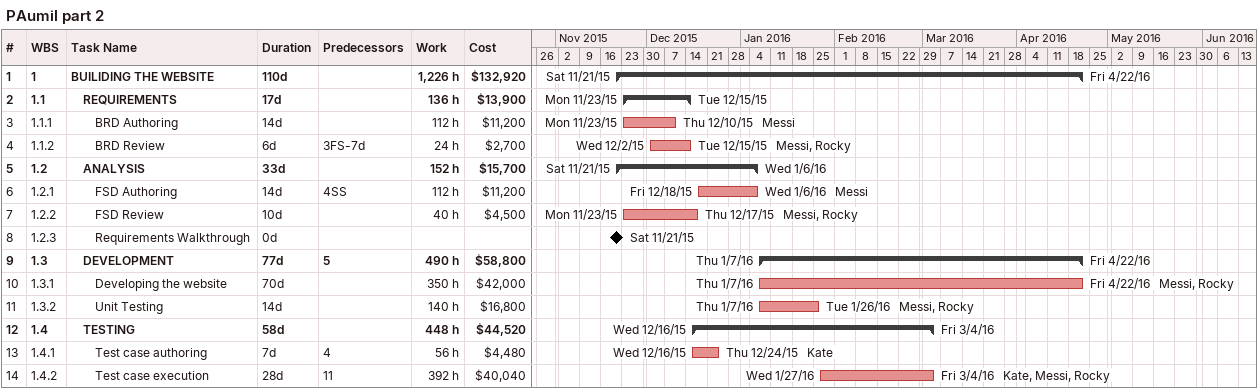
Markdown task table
PAumil part 2

| ID | WBS | Task | Duration | Start | Finish | Predecessors | Resources | Work (h) | Cost ($) |
|---|---|---|---|---|---|---|---|---|---|
| 1 | 1 | **BUILIDING THE WEBSITE** | 110d | 2015-11-21 | 2016-04-22 |  |  | 1226 | 132920 |
| 2 | 1.1 | **REQUIREMENTS** | 17d | 2015-11-23 | 2015-12-15 |  |  | 136 | 13900 |
| 3 | 1.1.1 | BRD Authoring | 14d | 2015-11-23 | 2015-12-10 |  | Messi | 112 | 11200 |
| 4 | 1.1.2 | BRD Review | 6d | 2015-12-02 | 2015-12-15 | 3FS-7d | Messi, Rocky | 24 | 2700 |
| 5 | 1.2 | **ANALYSIS** | 33d | 2015-11-21 | 2016-01-06 |  |  | 152 | 15700 |
| 6 | 1.2.1 | FSD Authoring | 14d | 2015-12-18 | 2016-01-06 | 4SS | Messi | 112 | 11200 |
| 7 | 1.2.2 | FSD Review | 10d | 2015-11-23 | 2015-12-17 |  | Messi, Rocky | 40 | 4500 |
| 8 | 1.2.3 | Requirements Walkthrough | 0d | 2015-11-21 | 2015-11-21 |  |  |  |  |
| 9 | 1.3 | **DEVELOPMENT** | 77d | 2016-01-07 | 2016-04-22 | 5 |  | 490 | 58800 |
| 10 | 1.3.1 | Developing the website | 70d | 2016-01-07 | 2016-04-22 |  | Messi, Rocky | 350 | 42000 |
| 11 | 1.3.2 | Unit Testing | 14d | 2016-01-07 | 2016-01-26 |  | Messi, Rocky | 140 | 16800 |
| 12 | 1.4 | **TESTING** | 58d | 2015-12-16 | 2016-03-04 |  |  | 448 | 44520 |
| 13 | 1.4.1 | Test case authoring | 7d | 2015-12-16 | 2015-12-24 | 4 | Kate | 56 | 4480 |
| 14 | 1.4.2 | Test case execution | 28d | 2016-01-27 | 2016-03-04 | 11 | Kate, Messi, Rocky | 392 | 40040 |
